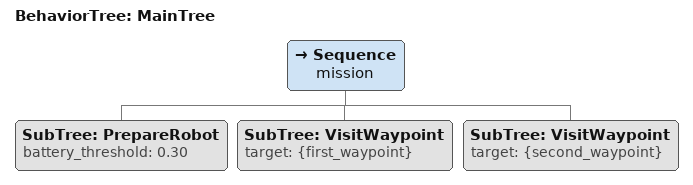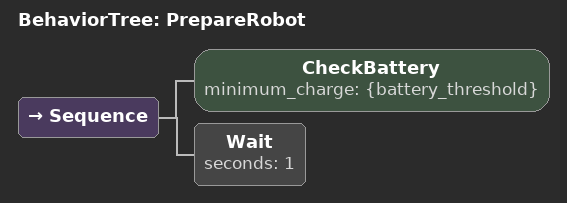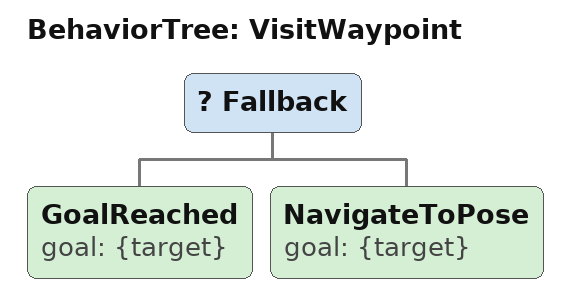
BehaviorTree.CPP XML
<?xml version="1.0" encoding="UTF-8"?>
<root BTCPP_format="4" main_tree_to_execute="MainTree">
  <BehaviorTree ID="MainTree">
    <Sequence name="mission">
      <SubTree ID="PrepareRobot" battery_threshold="0.30"/>
      <SubTree ID="VisitWaypoint" target="{first_waypoint}"/>
      <SubTree ID="VisitWaypoint" target="{second_waypoint}"/>
    </Sequence>
  </BehaviorTree>

  <BehaviorTree ID="PrepareRobot">
    <Sequence>
      <CheckBattery minimum_charge="{battery_threshold}"/>
      <Wait seconds="1"/>
    </Sequence>
  </BehaviorTree>

  <BehaviorTree ID="VisitWaypoint">
    <Fallback>
      <GoalReached goal="{target}"/>
      <NavigateToPose goal="{target}"/>
    </Fallback>
  </BehaviorTree>
</root>
